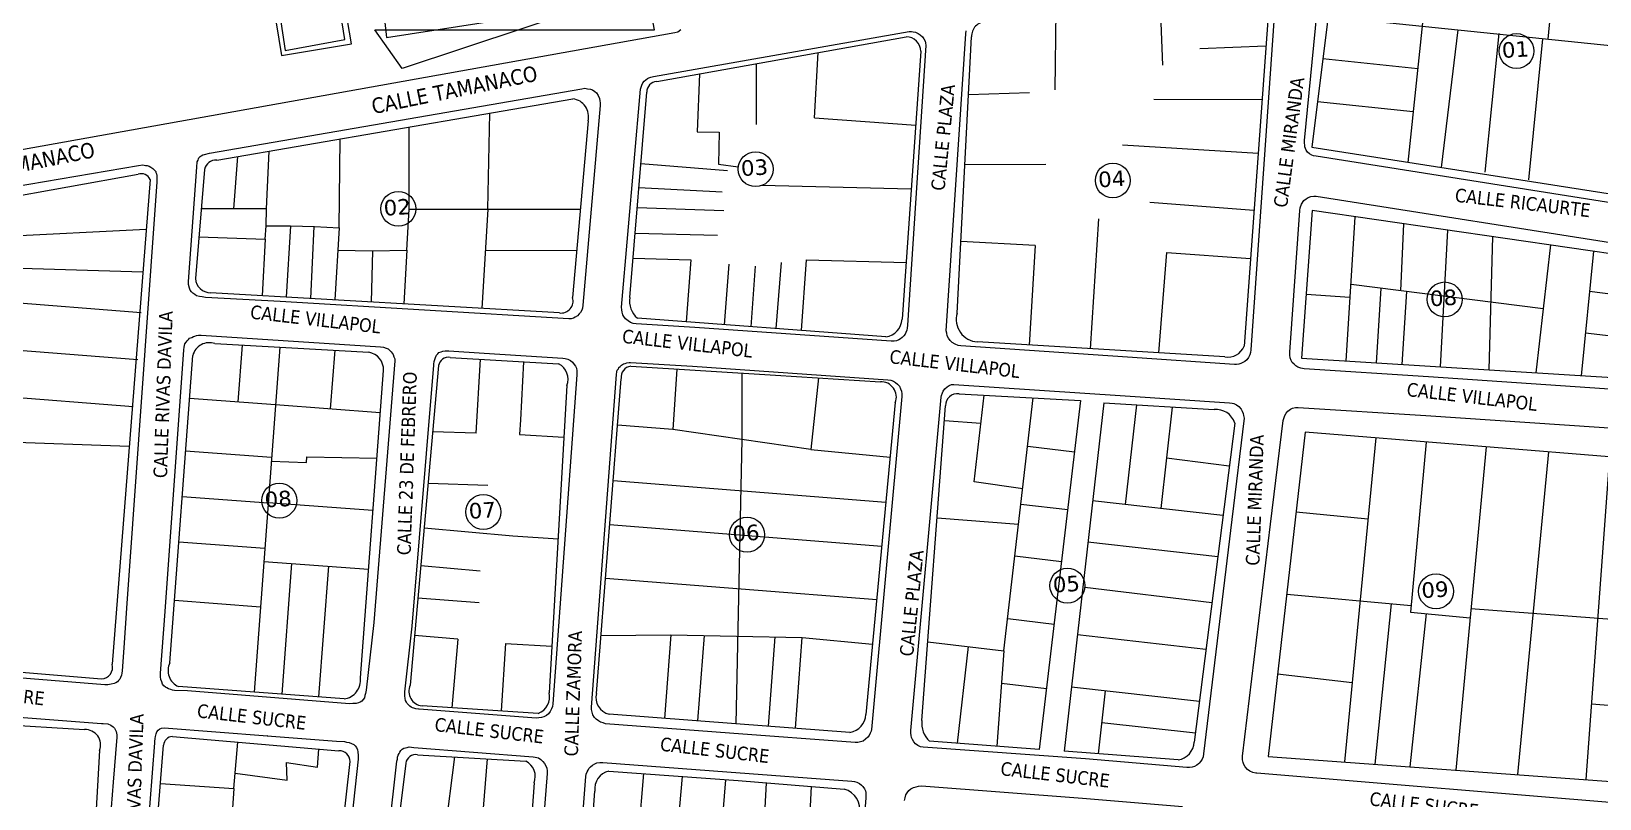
# Model space of a CAD drawing. Header units: metres. Extents: x 2 to 659295185, y -28 to 1124222152.
# Drawn here: x 659238.5 to 659642.5, y 1124825 to 1125022.6 of the extents above; entities that cross this region are included whole.
import ezdxf
from ezdxf.enums import TextEntityAlignment as Align

# ---------------------------------------------------------------- set-up
doc = ezdxf.new("R2010")
doc.units = ezdxf.units.M
doc.header["$MEASUREMENT"] = 0
for name, color, linetype in [('CALLES', 1, 'CONTINUOUS'), ('MANZANA', 30, 'CONTINUOUS'), ('Numero de manzana', 6, 'CONTINUOUS'), ('Parcelas', 140, 'CONTINUOUS')]:
    doc.layers.add(name, color=color, linetype=linetype)
doc.styles.add('ROMAN', font='verdana.ttf')
doc.styles.get("Standard").update_dxf_attribs({"font": 'tahoma.ttf'})

msp = doc.modelspace()

# ---------------------------------------------------------------- linework, layer by layer
at = {"layer": 'MANZANA', "lineweight": -2}
for p, q in [((659559.1651, 1125034.1526), (659552.6756, 1124940.5616)), ((659566.4627, 1124994.4806), (659570.3382, 1125034.4325)), ((659398.7422, 1125010.9873), (659464.6512, 1125022.5649)), ((659404.2834, 1125022.185), (659170.0932, 1124980.3235)), ((659468.9391, 1125018.9356), (659464.2224, 1124946.9103)), ((659468.3866, 1125020.6953), (659468.7164, 1125020.0354)), ((659468.7164, 1125020.0354), (659468.8319, 1125019.5955)), ((659468.8319, 1125019.5955), (659468.9391, 1125018.9356)), ((659474.1999, 1124945.4106), (659479.2299, 1125021.965)), ((659396.7714, 1125010.0874), (659397.2085, 1125010.4274)), ((659397.2085, 1125010.4274), (659397.5383, 1125010.6473)), ((659397.5383, 1125010.6473), (659398.0825, 1125010.7573)), ((659398.0825, 1125010.7573), (659398.7422, 1125010.9873)), ((659284.4383, 1124991.2313), (659380.3457, 1125007.8079)), ((659380.3457, 1125007.8079), (659381.1126, 1125007.9179)), ((659381.1126, 1125007.9179), (659381.7722, 1125007.8079)), ((659381.7722, 1125007.8079), (659382.5391, 1125007.7079)), ((659382.5391, 1125007.7079), (659383.0916, 1125007.488)), ((659383.0916, 1125007.488), (659383.6358, 1125007.0481)), ((659383.6358, 1125007.0481), (659384.0811, 1125006.7181)), ((659384.0811, 1125006.7181), (659384.5181, 1125006.0583)), ((659390.5705, 1124951.5594), (659395.4686, 1125007.6479)), ((659395.4686, 1125007.6479), (659395.5758, 1125008.2078)), ((659395.5758, 1125008.2078), (659395.7902, 1125008.7577)), ((659395.7902, 1125008.7577), (659396.0128, 1125009.3176)), ((659396.0128, 1125009.3176), (659396.3344, 1125009.7575)), ((659396.3344, 1125009.7575), (659396.7714, 1125010.0874)), ((659385.0788, 1125003.5088), (659380.6013, 1124952.0693)), ((659384.5181, 1125006.0583), (659384.8562, 1125005.2784)), ((659384.8562, 1125005.2784), (659384.9634, 1125004.7285)), ((659384.9634, 1125004.7285), (659385.0788, 1125004.1787)), ((659385.0788, 1125004.1787), (659385.0788, 1125003.5088)), ((659566.4627, 1124993.8208), (659566.4627, 1124994.4806)), ((659281.7007, 1124990.0015), (659282.0305, 1124990.3315)), ((659282.0305, 1124990.3315), (659282.2531, 1124990.5514)), ((659282.2531, 1124990.5514), (659282.6902, 1124990.7814)), ((659282.6902, 1124990.7814), (659283.1272, 1124990.8914)), ((659283.1272, 1124990.8914), (659284.4383, 1124991.2313)), ((659566.5781, 1124993.2709), (659566.4627, 1124993.8208)), ((659566.5781, 1124992.831), (659566.5781, 1124993.2709)), ((659566.6935, 1124992.3811), (659566.5781, 1124992.831)), ((659566.9079, 1124991.9411), (659566.6935, 1124992.3811)), ((659567.246, 1124991.5012), (659566.9079, 1124991.9411)), ((659567.7902, 1124991.0613), (659567.246, 1124991.5012)), ((659568.3427, 1124990.7314), (659567.7902, 1124991.0613)), ((659568.7797, 1124990.5114), (659568.3427, 1124990.7314)), ((659569.4394, 1124990.4015), (659568.7797, 1124990.5114)), ((659667.1362, 1124974.9146), (659569.4394, 1124990.4015)), ((659223.7819, 1124980.7834), (659266.1573, 1124988.0519)), ((659266.1573, 1124988.0519), (659267.2457, 1124988.1619)), ((659267.2457, 1124988.1619), (659267.9054, 1124988.0619)), ((659267.9054, 1124988.0619), (659268.3424, 1124988.0619)), ((659268.3424, 1124988.0619), (659268.8949, 1124987.842)), ((659268.8949, 1124987.842), (659269.3319, 1124987.622)), ((659269.3319, 1124987.622), (659269.7689, 1124987.2921)), ((659269.7689, 1124987.2921), (659269.9916, 1124987.0721)), ((659269.9916, 1124987.0721), (659270.2142, 1124986.8522)), ((659270.2142, 1124986.8522), (659270.544, 1124986.5222)), ((659270.544, 1124986.5222), (659270.544, 1124986.1923)), ((659270.544, 1124986.1923), (659270.7667, 1124985.8624)), ((659278.996, 1124958.138), (659281.1647, 1124987.562)), ((659281.1647, 1124988.0019), (659281.2719, 1124988.5618)), ((659281.1647, 1124987.672), (659281.1647, 1124988.0019)), ((659281.1647, 1124987.562), (659281.1647, 1124987.672)), ((659281.2719, 1124989.0017), (659281.4863, 1124989.4417)), ((659281.2719, 1124988.5618), (659281.2719, 1124989.0017)), ((659281.4863, 1124989.4417), (659281.5935, 1124989.7816)), ((659281.5935, 1124989.7816), (659281.7007, 1124990.0015)), ((659270.8821, 1124983.8628), (659263.0486, 1124874.0051)), ((659270.7667, 1124985.8624), (659270.8739, 1124985.4125)), ((659270.8739, 1124985.4125), (659270.8821, 1124984.5327)), ((659270.8821, 1124984.5327), (659270.8821, 1124984.2027)), ((659270.8821, 1124984.2027), (659270.8821, 1124983.8628)), ((659565.333, 1124977.1142), (659565.6628, 1124978.114)), ((659565.6628, 1124978.114), (659566.3142, 1124979.0038)), ((659566.3142, 1124979.0038), (659566.8585, 1124979.4437)), ((659566.8585, 1124979.4437), (659567.4027, 1124979.7836)), ((659567.4027, 1124979.7836), (659568.0623, 1124980.0036)), ((659568.0623, 1124980.0036), (659568.8292, 1124980.1136)), ((659568.8292, 1124980.1136), (659569.4889, 1124980.1235)), ((659569.4889, 1124980.1235), (659666.6332, 1124964.8467)), ((659562.6531, 1124939.9417), (659565.2258, 1124976.4543)), ((659565.2258, 1124976.4543), (659565.333, 1124977.1142)), ((659279.0043, 1124957.3582), (659278.996, 1124958.138)), ((659279.2269, 1124956.4784), (659279.0043, 1124957.3582)), ((659279.4496, 1124955.9285), (659279.2269, 1124956.4784)), ((659279.7794, 1124955.4786), (659279.4496, 1124955.9285)), ((659280.1092, 1124955.1486), (659279.7794, 1124955.4786)), ((659280.6534, 1124954.8187), (659280.1092, 1124955.1486)), ((659281.0987, 1124954.4988), (659280.6534, 1124954.8187)), ((659281.8656, 1124954.2788), (659281.0987, 1124954.4988)), ((659282.5253, 1124954.1688), (659281.8656, 1124954.2788)), ((659283.3993, 1124954.0589), (659282.5253, 1124954.1688)), ((659302.5791, 1124953.0391), (659283.3993, 1124954.0589)), ((659376.9979, 1124948.51), (659302.5791, 1124953.0391)), ((659379.6201, 1124949.8497), (659379.183, 1124949.2898)), ((659379.9499, 1124950.1796), (659379.6201, 1124949.8497)), ((659380.2797, 1124950.7395), (659379.9499, 1124950.1796)), ((659380.4941, 1124951.2894), (659380.2797, 1124950.7395)), ((659380.6013, 1124952.0693), (659380.4941, 1124951.2894)), ((659390.5788, 1124950.8895), (659390.5705, 1124951.5594)), ((659390.686, 1124950.2296), (659390.5788, 1124950.8895)), ((659390.9086, 1124949.5698), (659390.686, 1124950.2296)), ((659377.5504, 1124948.51), (659376.9979, 1124948.51)), ((659378.2018, 1124948.7399), (659377.5504, 1124948.51)), ((659378.6388, 1124948.9599), (659378.2018, 1124948.7399)), ((659379.183, 1124949.2898), (659378.6388, 1124948.9599)), ((659391.1313, 1124949.1299), (659390.9086, 1124949.5698)), ((659391.5683, 1124948.57), (659391.1313, 1124949.1299)), ((659392.228, 1124948.0201), (659391.5683, 1124948.57)), ((659392.8876, 1124947.5802), (659392.228, 1124948.0201)), ((659393.5473, 1124947.3702), (659392.8876, 1124947.5802)), ((659394.3142, 1124947.2602), (659393.5473, 1124947.3702)), ((659409.4453, 1124946.3304), (659394.3142, 1124947.2602)), ((659459.9676, 1124942.8011), (659409.4453, 1124946.3304)), ((659464.1152, 1124946.1305), (659464.0163, 1124945.5806)), ((659464.2224, 1124946.9103), (659464.1152, 1124946.1305)), ((659277.8663, 1124941.2115), (659277.9735, 1124941.6514)), ((659277.9735, 1124941.6514), (659278.0807, 1124942.0913)), ((659278.0807, 1124942.0913), (659278.4106, 1124942.5412)), ((659278.4106, 1124942.5412), (659278.625, 1124942.8711)), ((659278.625, 1124942.8711), (659278.9548, 1124943.2011)), ((659278.9548, 1124943.2011), (659279.2846, 1124943.541)), ((659279.2846, 1124943.541), (659279.8289, 1124943.761)), ((659279.8289, 1124943.761), (659280.2659, 1124943.9809)), ((659280.2659, 1124943.9809), (659280.5957, 1124944.0909)), ((659280.5957, 1124944.0909), (659281.0328, 1124944.2109)), ((659281.0328, 1124944.2109), (659281.577, 1124944.3208)), ((659281.577, 1124944.3208), (659282.2366, 1124944.3208)), ((659282.2366, 1124944.3208), (659328.4876, 1124941.3214)), ((659460.7344, 1124942.8011), (659459.9676, 1124942.8011)), ((659461.3941, 1124942.9111), (659460.7344, 1124942.8011)), ((659461.9383, 1124943.1411), (659461.3941, 1124942.9111)), ((659462.3754, 1124943.361), (659461.9383, 1124943.1411)), ((659462.8124, 1124943.691), (659462.3754, 1124943.361)), ((659463.2494, 1124944.1409), (659462.8124, 1124943.691)), ((659463.5793, 1124944.5808), (659463.2494, 1124944.1409)), ((659463.7936, 1124945.0307), (659463.5793, 1124944.5808)), ((659464.0163, 1124945.5806), (659463.7936, 1124945.0307)), ((659474.3153, 1124944.8507), (659474.1999, 1124945.4106)), ((659474.4308, 1124944.1909), (659474.3153, 1124944.8507)), ((659474.7606, 1124943.531), (659474.4308, 1124944.1909)), ((659475.1976, 1124942.9811), (659474.7606, 1124943.531)), ((659475.7501, 1124942.4312), (659475.1976, 1124942.9811)), ((659476.517, 1124941.9913), (659475.7501, 1124942.4312)), ((659477.2921, 1124941.6614), (659476.517, 1124941.9913)), ((659477.9435, 1124941.5514), (659477.2921, 1124941.6614)), ((659273.026, 1124873.1653), (659277.7592, 1124940.5416)), ((659277.7592, 1124940.5416), (659277.8663, 1124941.2115)), ((659332.124, 1124937.6922), (659326.723, 1124870.3059)), ((659328.4876, 1124941.3214), (659329.2545, 1124941.2115)), ((659329.2545, 1124941.2115), (659329.9141, 1124941.0015)), ((659329.9141, 1124941.0015), (659330.4666, 1124940.7816)), ((659330.4666, 1124940.7816), (659330.7964, 1124940.4516)), ((659330.7964, 1124940.4516), (659331.2335, 1124940.0117)), ((659331.2335, 1124940.0117), (659331.6787, 1124939.3518)), ((659331.6787, 1124939.3518), (659331.9014, 1124938.792)), ((659331.9014, 1124938.792), (659332.124, 1124938.2421)), ((659332.124, 1124938.2421), (659332.124, 1124937.6922)), ((659342.3159, 1124937.5122), (659342.4231, 1124938.0721)), ((659342.4231, 1124938.0721), (659342.6375, 1124938.622)), ((659342.6375, 1124938.622), (659342.8518, 1124939.1719)), ((659342.8518, 1124939.1719), (659343.1817, 1124939.5118)), ((659343.1817, 1124939.5118), (659343.5115, 1124939.8417)), ((659343.5115, 1124939.8417), (659344.0557, 1124940.0617)), ((659344.0557, 1124940.0617), (659344.4928, 1124940.1817)), ((659344.4928, 1124940.1817), (659345.1524, 1124940.2917)), ((659345.1524, 1124940.2917), (659346.0265, 1124940.2917)), ((659346.0265, 1124940.2917), (659355.1217, 1124939.6718)), ((659355.1217, 1124939.6718), (659355.1217, 1124939.6718)), ((659355.1217, 1124939.6718), (659375.3982, 1124938.442)), ((659375.3982, 1124938.442), (659376.0579, 1124938.3321)), ((659376.0579, 1124938.3321), (659376.7175, 1124938.1121)), ((659376.7175, 1124938.1121), (659377.3772, 1124937.7822)), ((659377.3772, 1124937.7822), (659377.9214, 1124937.3423)), ((659520.9126, 1124938.652), (659477.9435, 1124941.5514)), ((659548.4207, 1124936.7824), (659520.9126, 1124938.652)), ((659551.5954, 1124938.0121), (659551.0512, 1124937.5622)), ((659552.0324, 1124938.562), (659551.5954, 1124938.0121)), ((659552.354, 1124939.2319), (659552.0324, 1124938.562)), ((659552.5684, 1124939.8917), (659552.354, 1124939.2319)), ((659552.6756, 1124940.5616), (659552.5684, 1124939.8917)), ((659562.6531, 1124939.1719), (659562.6531, 1124939.9417)), ((659562.7685, 1124938.502), (659562.6531, 1124939.1719)), ((659562.9912, 1124937.8422), (659562.7685, 1124938.502)), ((659563.321, 1124937.2923), (659562.9912, 1124937.8422)), ((659336.5933, 1124869.3561), (659342.2087, 1124936.6324)), ((659342.2087, 1124936.8524), (659342.3159, 1124937.5122)), ((659342.2087, 1124936.6324), (659342.2087, 1124936.8524)), ((659379.0346, 1124934.1429), (659372.842, 1124849.3902)), ((659377.9214, 1124937.3423), (659378.3667, 1124936.7924)), ((659378.3667, 1124936.7924), (659378.6965, 1124936.3525)), ((659378.6965, 1124936.3525), (659378.9192, 1124935.8026)), ((659378.9192, 1124935.8026), (659379.0346, 1124935.1327)), ((659379.0346, 1124935.1327), (659379.0346, 1124934.1429)), ((659382.8195, 1124848.5503), (659389.2265, 1124934.1829)), ((659389.2265, 1124934.1829), (659389.3337, 1124934.8528)), ((659389.3337, 1124934.8528), (659389.4409, 1124935.2927)), ((659389.4409, 1124935.2927), (659389.7707, 1124935.6226)), ((659389.7707, 1124935.6226), (659389.8779, 1124935.9625)), ((659389.8779, 1124935.9625), (659390.1995, 1124936.2925)), ((659390.1995, 1124936.2925), (659390.5293, 1124936.6224)), ((659390.5293, 1124936.6224), (659391.0735, 1124936.9623)), ((659391.0735, 1124936.9623), (659391.5106, 1124937.0723)), ((659391.5106, 1124937.0723), (659391.9476, 1124937.1823)), ((659391.9476, 1124937.1823), (659392.5001, 1124937.3023)), ((659392.5001, 1124937.3023), (659392.8299, 1124937.3023)), ((659392.8299, 1124937.3023), (659408.8268, 1124936.3725)), ((659408.8268, 1124936.3725), (659459.1347, 1124932.8432)), ((659548.9732, 1124936.7824), (659548.4207, 1124936.7824)), ((659549.5174, 1124936.8923), (659548.9732, 1124936.7824)), ((659550.0617, 1124937.0123), (659549.5174, 1124936.8923)), ((659550.7213, 1124937.3423), (659550.0617, 1124937.0123)), ((659551.0512, 1124937.5622), (659550.7213, 1124937.3423)), ((659563.7663, 1124936.8524), (659563.321, 1124937.2923)), ((659564.2033, 1124936.4124), (659563.7663, 1124936.8524)), ((659564.7558, 1124936.0825), (659564.2033, 1124936.4124)), ((659565.5226, 1124935.8626), (659564.7558, 1124936.0825)), ((659566.3967, 1124935.6426), (659565.5226, 1124935.8626)), ((659598.3988, 1124933.573), (659566.3967, 1124935.6426)), ((659663.1782, 1124929.2239), (659598.3988, 1124933.573)), ((659459.1347, 1124932.8432), (659459.9099, 1124932.7332)), ((659459.9099, 1124932.7332), (659460.5613, 1124932.5132)), ((659460.5613, 1124932.5132), (659461.1137, 1124932.1833)), ((659461.1137, 1124932.1833), (659461.6662, 1124931.7434)), ((659461.6662, 1124931.7434), (659462.1032, 1124931.1935)), ((659462.1032, 1124931.1935), (659462.4331, 1124930.5336)), ((659462.4331, 1124930.5336), (659462.6557, 1124929.8738)), ((659462.6557, 1124929.8738), (659462.7712, 1124929.2039)), ((659473.1774, 1124929.4739), (659473.4001, 1124929.9138)), ((659473.4001, 1124929.9138), (659473.8288, 1124930.4737)), ((659473.8288, 1124930.4737), (659474.3813, 1124931.0335)), ((659474.3813, 1124931.0335), (659474.9255, 1124931.3635)), ((659474.9255, 1124931.3635), (659475.577, 1124931.5834)), ((659475.577, 1124931.5834), (659476.1294, 1124931.5934)), ((659476.1294, 1124931.5934), (659520.3024, 1124928.694)), ((659462.7712, 1124928.544), (659454.9376, 1124842.7915)), ((659462.7712, 1124929.2039), (659462.7712, 1124928.544)), ((659465.0223, 1124842.5016), (659472.8558, 1124928.3641)), ((659472.8558, 1124928.3641), (659472.963, 1124928.814)), ((659472.963, 1124928.814), (659473.1774, 1124929.4739)), ((659520.3024, 1124928.694), (659547.1509, 1124926.9344)), ((659547.1509, 1124926.9344), (659547.8106, 1124926.8244)), ((659547.8106, 1124926.8244), (659548.2476, 1124926.7144)), ((659548.2476, 1124926.7144), (659548.9073, 1124926.3845)), ((659548.9073, 1124926.3845), (659549.5669, 1124925.9446)), ((659549.5669, 1124925.9446), (659550.1194, 1124925.2847)), ((659562.8262, 1124925.2347), (659563.3787, 1124925.5647)), ((659563.3787, 1124925.5647), (659564.1373, 1124925.6846)), ((659564.1373, 1124925.6846), (659564.797, 1124925.6846)), ((659564.797, 1124925.6846), (659597.6814, 1124923.6151)), ((659550.8945, 1124922.9652), (659547.7281, 1124896.8505)), ((659550.1194, 1124925.2847), (659550.4492, 1124924.7348)), ((659550.4492, 1124924.7348), (659550.6719, 1124924.1849)), ((659550.6719, 1124924.1849), (659550.7791, 1124923.625)), ((659550.7791, 1124923.625), (659550.8945, 1124922.9652)), ((659557.7056, 1124895.6807), (659560.9792, 1124922.3453)), ((659560.9792, 1124922.3453), (659561.1936, 1124923.1252)), ((659561.1936, 1124923.1252), (659561.408, 1124923.675)), ((659561.408, 1124923.675), (659561.7378, 1124924.2349)), ((659561.7378, 1124924.2349), (659562.1748, 1124924.7848)), ((659562.1748, 1124924.7848), (659562.8262, 1124925.2347)), ((659597.6814, 1124923.6151), (659662.1309, 1124919.2659)), ((659547.7281, 1124896.8505), (659540.4388, 1124836.5428)), ((659550.5152, 1124835.9229), (659557.7056, 1124895.6807)), ((659263.0486, 1124874.0051), (659262.3312, 1124863.8272)), ((659271.7809, 1124857.2386), (659273.026, 1124873.1653)), ((659326.723, 1124870.3059), (659324.7192, 1124852.9394)), ((659334.6967, 1124852.4295), (659336.5933, 1124869.3561)), ((659262.3312, 1124863.8272), (659261.9189, 1124857.8584)), ((659257.4414, 1124854.2992), (659225.6537, 1124856.8087)), ((659261.8117, 1124857.2985), (659261.7045, 1124856.7487)), ((659261.9189, 1124857.8584), (659261.8117, 1124857.2985)), ((659271.7809, 1124856.3487), (659271.7809, 1124857.2386)), ((659257.7712, 1124854.2992), (659257.4414, 1124854.2992)), ((659258.2083, 1124854.2992), (659257.7712, 1124854.2992)), ((659259.0823, 1124854.4091), (659258.2083, 1124854.2992)), ((659259.8492, 1124854.6391), (659259.0823, 1124854.4091)), ((659260.2862, 1124854.7491), (659259.8492, 1124854.6391)), ((659260.7232, 1124855.079), (659260.2862, 1124854.7491)), ((659260.9376, 1124855.4189), (659260.7232, 1124855.079)), ((659261.2675, 1124855.7489), (659260.9376, 1124855.4189)), ((659261.4819, 1124856.1888), (659261.2675, 1124855.7489)), ((659261.7045, 1124856.7487), (659261.4819, 1124856.1888)), ((659271.8964, 1124855.6889), (659271.7809, 1124856.3487)), ((659272.119, 1124855.019), (659271.8964, 1124855.6889)), ((659272.3416, 1124854.4691), (659272.119, 1124855.019)), ((659272.6715, 1124854.0292), (659272.3416, 1124854.4691)), ((659273.1085, 1124853.6993), (659272.6715, 1124854.0292)), ((659273.4383, 1124853.4793), (659273.1085, 1124853.6993)), ((659273.8836, 1124853.2594), (659273.4383, 1124853.4793)), ((659274.4278, 1124853.0394), (659273.8836, 1124853.2594)), ((659274.8649, 1124852.9394), (659274.4278, 1124853.0394)), ((659275.4173, 1124852.8295), (659274.8649, 1124852.9394)), ((659278.6992, 1124852.7295), (659275.4173, 1124852.8295)), ((659324.7192, 1124852.9394), (659324.6203, 1124852.0496)), ((659320.4644, 1124849.3802), (659278.6992, 1124852.7295)), ((659321.3384, 1124849.4901), (659320.4644, 1124849.3802)), ((659322.2207, 1124849.5001), (659321.3384, 1124849.4901)), ((659322.765, 1124849.6101), (659322.2207, 1124849.5001)), ((659323.202, 1124849.8301), (659322.765, 1124849.6101)), ((659323.639, 1124850.06), (659323.202, 1124849.8301)), ((659323.9689, 1124850.4999), (659323.639, 1124850.06)), ((659324.2905, 1124850.9398), (659323.9689, 1124850.4999)), ((659324.3976, 1124851.4997), (659324.2905, 1124850.9398)), ((659324.6203, 1124852.0496), (659324.3976, 1124851.4997)), ((659334.6967, 1124852.0996), (659334.6967, 1124852.4295)), ((659334.6967, 1124851.7697), (659334.6967, 1124852.0996)), ((659334.6967, 1124851.4297), (659334.6967, 1124851.7697)), ((659334.8122, 1124850.7699), (659334.6967, 1124851.4297)), ((659334.9276, 1124850.22), (659334.8122, 1124850.7699)), ((659335.1502, 1124849.7801), (659334.9276, 1124850.22)), ((659335.3646, 1124849.4501), (659335.1502, 1124849.7801)), ((659335.6945, 1124849.1102), (659335.3646, 1124849.4501)), ((659336.0243, 1124848.7803), (659335.6945, 1124849.1102)), ((659336.3541, 1124848.5603), (659336.0243, 1124848.7803)), ((659372.7348, 1124848.7303), (659372.5204, 1124848.0604)), ((659372.842, 1124849.3902), (659372.7348, 1124848.7303)), ((659224.8208, 1124846.7407), (659256.6086, 1124844.3412)), ((659336.684, 1124848.3404), (659336.3541, 1124848.5603)), ((659337.0138, 1124848.2404), (659336.684, 1124848.3404)), ((659337.5663, 1124848.1304), (659337.0138, 1124848.2404)), ((659338.2259, 1124848.0204), (659337.5663, 1124848.1304)), ((659338.4403, 1124848.0204), (659338.2259, 1124848.0204)), ((659368.5871, 1124845.7209), (659338.4403, 1124848.0204)), ((659369.2386, 1124845.7309), (659368.5871, 1124845.7209)), ((659369.8982, 1124845.8409), (659369.2386, 1124845.7309)), ((659370.5579, 1124846.0608), (659369.8982, 1124845.8409)), ((659371.2093, 1124846.4008), (659370.5579, 1124846.0608)), ((659371.7535, 1124846.8407), (659371.2093, 1124846.4008)), ((659372.1906, 1124847.4006), (659371.7535, 1124846.8407)), ((659372.5204, 1124848.0604), (659372.1906, 1124847.4006)), ((659382.8195, 1124847.8905), (659382.8195, 1124848.5503)), ((659382.9349, 1124847.2206), (659382.8195, 1124847.8905)), ((659383.1575, 1124846.5607), (659382.9349, 1124847.2206)), ((659383.5946, 1124845.9009), (659383.1575, 1124846.5607)), ((659384.0316, 1124845.461), (659383.5946, 1124845.9009)), ((659384.5841, 1124845.021), (659384.0316, 1124845.461)), ((659385.1365, 1124844.6911), (659384.5841, 1124845.021)), ((659385.7962, 1124844.4712), (659385.1365, 1124844.6911)), ((659256.6086, 1124844.3412), (659256.7158, 1124844.3412)), ((659256.7158, 1124844.3412), (659257.0456, 1124844.3412)), ((659257.0456, 1124844.3412), (659258.2495, 1124844.2312)), ((659258.2495, 1124844.2312), (659259.0163, 1124843.9013)), ((659259.0163, 1124843.9013), (659259.5688, 1124843.4614)), ((659259.5688, 1124843.4614), (659259.8987, 1124843.1314)), ((659260.5666, 1124840.8119), (659259.6348, 1124829.1943)), ((659259.8987, 1124843.1314), (659260.1213, 1124842.8015)), ((659260.1213, 1124842.8015), (659260.3439, 1124842.2516)), ((659260.3439, 1124842.2516), (659260.4511, 1124841.8117)), ((659260.4511, 1124841.8117), (659260.5666, 1124841.3718)), ((659260.5666, 1124841.3718), (659260.5666, 1124840.8119)), ((659270.4286, 1124840.412), (659270.5358, 1124840.9719)), ((659270.5358, 1124840.9719), (659270.643, 1124841.6317)), ((659270.643, 1124841.6317), (659270.8574, 1124842.1916)), ((659270.8574, 1124842.1916), (659271.1872, 1124842.6315)), ((659271.1872, 1124842.6315), (659271.6242, 1124842.9615)), ((659271.6242, 1124842.9615), (659272.0613, 1124843.0814)), ((659272.0613, 1124843.0814), (659272.7209, 1124843.1914)), ((659272.7209, 1124843.1914), (659299.355, 1124841.1018)), ((659299.355, 1124841.1018), (659299.2478, 1124841.1018)), ((659299.2478, 1124841.1018), (659317.1083, 1124839.7421)), ((659386.4476, 1124844.2512), (659385.7962, 1124844.4712)), ((659418.3508, 1124841.8517), (659386.4476, 1124844.2512)), ((659450.6828, 1124839.4522), (659418.3508, 1124841.8517)), ((659453.9646, 1124840.8019), (659453.4204, 1124840.242)), ((659454.2862, 1124841.2418), (659453.9646, 1124840.8019)), ((659454.616, 1124841.7917), (659454.2862, 1124841.2418)), ((659454.8304, 1124842.3516), (659454.616, 1124841.7917)), ((659454.9376, 1124842.7915), (659454.8304, 1124842.3516)), ((659465.0223, 1124841.8417), (659465.0223, 1124842.5016)), ((659465.1377, 1124841.1818), (659465.0223, 1124841.8417)), ((659465.2532, 1124840.7419), (659465.1377, 1124841.1818)), ((659465.4676, 1124840.182), (659465.2532, 1124840.7419)), ((659263.4856, 1124752.4599), (659270.3296, 1124839.3122)), ((659270.3214, 1124839.6421), (659270.4286, 1124840.412)), ((659270.3296, 1124839.3122), (659270.3214, 1124839.6421)), ((659317.1083, 1124839.7421), (659319.1945, 1124839.6421)), ((659319.1945, 1124839.6421), (659319.7387, 1124839.5322)), ((659319.7387, 1124839.5322), (659320.3984, 1124839.4222)), ((659320.3984, 1124839.4222), (659320.9509, 1124839.2022)), ((659320.9509, 1124839.2022), (659321.6106, 1124838.8723)), ((659321.6106, 1124838.8723), (659321.9404, 1124838.5424)), ((659321.9404, 1124838.5424), (659322.2702, 1124838.1025)), ((659322.2702, 1124838.1025), (659322.4929, 1124837.5526)), ((659322.4929, 1124837.5526), (659322.6001, 1124837.0027)), ((659322.6001, 1124837.0027), (659322.7155, 1124836.1129)), ((659333.0146, 1124836.1629), (659333.2372, 1124836.6028)), ((659333.2372, 1124836.6028), (659333.4516, 1124836.9427)), ((659333.4516, 1124836.9427), (659333.666, 1124837.3826)), ((659333.666, 1124837.3826), (659333.9958, 1124837.7125)), ((659333.9958, 1124837.7125), (659334.4328, 1124837.9425)), ((659334.4328, 1124837.9425), (659334.8699, 1124838.0525)), ((659334.8699, 1124838.0525), (659335.3069, 1124838.1624)), ((659335.3069, 1124838.1624), (659335.8594, 1124838.2724)), ((659335.8594, 1124838.2724), (659337.0633, 1124838.1724)), ((659337.0633, 1124838.1724), (659367.7543, 1124835.7629)), ((659451.4496, 1124839.4622), (659450.6828, 1124839.4522)), ((659452.1093, 1124839.5722), (659451.4496, 1124839.4622)), ((659452.7607, 1124839.7921), (659452.1093, 1124839.5722)), ((659453.4204, 1124840.242), (659452.7607, 1124839.7921)), ((659465.8056, 1124839.6321), (659465.4676, 1124840.182)), ((659466.2427, 1124839.0823), (659465.8056, 1124839.6321)), ((659466.9023, 1124838.6423), (659466.2427, 1124839.0823)), ((659467.562, 1124838.3124), (659466.9023, 1124838.6423)), ((659468.2217, 1124838.2024), (659467.562, 1124838.3124)), ((659510.0941, 1124835.1831), (659468.2217, 1124838.2024)), ((659322.7237, 1124835.1231), (659311.4434, 1124734.5335)), ((659321.3137, 1124733.3638), (659332.693, 1124834.6132)), ((659322.7155, 1124836.1129), (659322.7237, 1124835.1231)), ((659332.693, 1124834.6132), (659332.8002, 1124835.1631)), ((659332.8002, 1124835.613), (659333.0146, 1124836.1629)), ((659332.8002, 1124835.1631), (659332.8002, 1124835.613)), ((659367.7543, 1124835.7629), (659368.2985, 1124835.653)), ((659368.2985, 1124835.653), (659369.1808, 1124835.443)), ((659369.1808, 1124835.443), (659369.7251, 1124835.0031)), ((659369.7251, 1124835.0031), (659370.2775, 1124834.5632)), ((659370.2775, 1124834.5632), (659370.7146, 1124834.0133)), ((659370.7146, 1124834.0133), (659371.0526, 1124833.4534)), ((659371.0526, 1124833.4534), (659371.2753, 1124832.7935)), ((659371.2753, 1124832.7935), (659371.3825, 1124832.1337)), ((659381.9042, 1124832.2936), (659382.1186, 1124832.7336)), ((659382.1186, 1124832.7336), (659382.5556, 1124833.1735)), ((659382.5556, 1124833.1735), (659383.0998, 1124833.6234)), ((659383.0998, 1124833.6234), (659383.6523, 1124833.9533)), ((659383.6523, 1124833.9533), (659384.1965, 1124834.1833)), ((659384.1965, 1124834.1833), (659384.9634, 1124834.2932)), ((659384.9634, 1124834.2932), (659385.7302, 1124834.2932)), ((659385.7302, 1124834.2932), (659417.6252, 1124831.8937)), ((659536.1757, 1124832.9835), (659510.0941, 1124835.1831)), ((659536.8353, 1124832.9835), (659536.1757, 1124832.9835)), ((659537.495, 1124833.1035), (659536.8353, 1124832.9835)), ((659538.1464, 1124833.2135), (659537.495, 1124833.1035)), ((659538.6989, 1124833.5434), (659538.1464, 1124833.2135)), ((659539.1359, 1124833.8833), (659538.6989, 1124833.5434)), ((659539.3503, 1124834.1033), (659539.1359, 1124833.8833)), ((659539.7873, 1124834.6532), (659539.3503, 1124834.1033)), ((659540.1172, 1124835.1031), (659539.7873, 1124834.6532)), ((659540.3316, 1124835.7629), (659540.1172, 1124835.1031)), ((659540.4388, 1124836.5428), (659540.3316, 1124835.7629)), ((659550.5234, 1124834.9231), (659550.5152, 1124835.9229)), ((659550.6389, 1124834.2632), (659550.5234, 1124834.9231)), ((659550.8615, 1124833.7134), (659550.6389, 1124834.2632)), ((659551.1913, 1124833.1635), (659550.8615, 1124833.7134)), ((659551.7438, 1124832.5036), (659551.1913, 1124833.1635)), ((659259.6348, 1124829.1943), (659253.5081, 1124753.1897)), ((659371.3907, 1124831.4638), (659364.7446, 1124748.7107)), ((659371.3825, 1124832.1337), (659371.3907, 1124831.4638)), ((659374.722, 1124747.9808), (659381.3599, 1124830.624)), ((659381.3599, 1124830.624), (659381.4671, 1124831.2938)), ((659381.4671, 1124831.2938), (659381.6815, 1124831.8437)), ((659381.6815, 1124831.8437), (659381.9042, 1124832.2936)), ((659417.6252, 1124831.8937), (659449.8499, 1124829.4942)), ((659449.8499, 1124829.4942), (659450.5096, 1124829.3942)), ((659450.5096, 1124829.3942), (659451.1693, 1124829.1743)), ((659451.1693, 1124829.1743), (659451.8289, 1124828.8443)), ((659451.8289, 1124828.8443), (659452.3732, 1124828.4044)), ((659552.3952, 1124832.0637), (659551.7438, 1124832.5036)), ((659553.1704, 1124831.7338), (659552.3952, 1124832.0637)), ((659553.9372, 1124831.5138), (659553.1704, 1124831.7338)), ((659554.1516, 1124831.5138), (659553.9372, 1124831.5138)), ((659653.9016, 1124823.2255), (659554.1516, 1124831.5138)), ((659453.4863, 1124825.2051), (659445.3065, 1124719.0967)), ((659452.3732, 1124828.4044), (659452.703, 1124828.0745)), ((659452.703, 1124828.0745), (659453.1483, 1124827.5246)), ((659453.1483, 1124827.5246), (659453.3709, 1124826.9747)), ((659453.3709, 1124826.9747), (659453.4781, 1124826.5248)), ((659453.4781, 1124826.5248), (659453.4863, 1124825.2051)), ((659463.4638, 1124824.4752), (659463.5628, 1124825.1351)), ((659463.5628, 1124825.1351), (659463.7854, 1124825.9149)), ((659463.7854, 1124825.9149), (659464.107, 1124826.4648)), ((659464.107, 1124826.4648), (659464.544, 1124827.0247)), ((659464.544, 1124827.0247), (659465.0882, 1124827.4646)), ((659465.0882, 1124827.4646), (659465.7479, 1124827.8046)), ((659465.7479, 1124827.8046), (659466.3993, 1124828.0245)), ((659466.3993, 1124828.0245), (659467.059, 1124828.1345)), ((659467.059, 1124828.1345), (659467.8259, 1124828.2545)), ((659467.8259, 1124828.2545), (659509.2612, 1124825.1151)), ((659509.2612, 1124825.1151), (659535.0212, 1124822.9155))]:
    msp.add_line(p, q, dxfattribs=at)
at = {"layer": 'MANZANA', "lineweight": -3}
for points in [[(659287.3677, 1125216.0073), (659271, 1125212), (659302.9447, 1125016.3319), (659320.9447, 1125019.3319), (659287.3677, 1125216.0073)], [(659328, 1125039), (659330, 1125021), (659407, 1125033), (659407, 1125052), (659328, 1125039)]]:
    msp.add_lwpolyline(points, dxfattribs=at)
at = {"layer": 'Numero de manzana', "lineweight": -2}
for centre in [(659621.0746, 1125017.4904), (659425.0728, 1124987.0823), (659517.0878, 1124984.165), (659333.0428, 1124976.8718), (659602.5453, 1124953.5273), (659302.3762, 1124901.7236), (659354.9562, 1124898.8063), (659422.877, 1124892.9718), (659505.4017, 1124879.8378), (659600.3495, 1124878.3791)]:
    msp.add_circle(centre, 4.5001, dxfattribs=at)
at = {"layer": 'Parcelas', "lineweight": -3}
for p, q in [((659629.1948, 1125020.5968), (659631.9712, 1125048.741)), ((659598.7726, 1125042.8278), (659593.12, 1124988.8422)), ((659301.3293, 1125034.6117), (659303.9346, 1125017.632)), ((659319.2286, 1125020.4423), (659316.5469, 1125037.6351)), ((659574.0388, 1125038.4224), (659568.3714, 1124992.7146)), ((659529.1552, 1125032.4631), (659529.9121, 1125013.8792)), ((659557.5464, 1125032.8946), (659550.9098, 1124941.4993)), ((659502.4192, 1125027.9866), (659502.1424, 1125007.5129)), ((659572.5476, 1125026.3954), (659646.0166, 1125018.8749)), ((659605.9853, 1125022.9726), (659601.6633, 1124987.5055)), ((659303.9346, 1125017.632), (659319.2286, 1125020.4423)), ((659399.6005, 1125009.6555), (659463.8463, 1125021.2057)), ((659476.9686, 1124950.0381), (659480.727, 1125021.1305)), ((659556.5184, 1125018.738), (659539.4786, 1125018.0687)), ((659616.5289, 1125021.9998), (659612.891, 1124986.3532)), ((659627.7684, 1125020.6593), (659624.159, 1124984.362)), ((659440.2656, 1125000.2836), (659441.2178, 1125017.1375)), ((659467.6403, 1125017.4358), (659462.7951, 1124948.4689)), ((659571.2051, 1125015.5685), (659595.6503, 1125013.0089)), ((659410.633, 1125011.639), (659410.0528, 1124996.717)), ((659425.1957, 1125014.257), (659425.1957, 1125014.257)), ((659425.1957, 1125014.257), (659425.2611, 1124998.5668)), ((659392.6598, 1124954.0105), (659397.0589, 1125006.8984)), ((659479.9431, 1125006.3026), (659495.6229, 1125006.856)), ((659286.2883, 1124989.4344), (659378.015, 1125005.2115)), ((659555.5172, 1125004.9497), (659527.6118, 1125004.9868)), ((659569.8368, 1125004.5332), (659594.4926, 1125001.9516)), ((659356.0691, 1124976.7708), (659356.6247, 1125001.5324)), ((659381.9126, 1124999.4928), (659377.9479, 1124953.9937)), ((659440.2656, 1125000.2836), (659466.3067, 1124998.4541)), ((659317.7741, 1124971.9399), (659318.0434, 1124994.8963)), ((659335.8276, 1124976.7942), (659335.8082, 1124997.9519)), ((659410.0528, 1124996.717), (659415.6621, 1124996.6205)), ((659415.6621, 1124996.6205), (659415.52, 1124988.3617)), ((659290.6486, 1124976.8464), (659291.745, 1124990.373)), ((659299.0493, 1124976.8367), (659299.7637, 1124991.7522)), ((659554.5107, 1124991.0889), (659519.6145, 1124993.262)), ((659568.3714, 1124992.7146), (659669.5143, 1124976.889)), ((659283.0874, 1124987.0326), (659280.7689, 1124958.9278)), ((659417.8671, 1124986.6346), (659395.5279, 1124988.4927)), ((659415.52, 1124988.3617), (659420.6126, 1124987.6796)), ((659478.9916, 1124988.3049), (659499.8768, 1124988.3341)), ((659195.267, 1124973.137), (659266.0046, 1124985.7746)), ((659269.1323, 1124984.4327), (659259.3358, 1124859.5807)), ((659395.0177, 1124982.3589), (659416.4789, 1124981.2204)), ((659465.1456, 1124981.9257), (659426.5678, 1124982.8378)), ((659553.4444, 1124976.4046), (659526.5908, 1124978.4785)), ((659299.0493, 1124976.8367), (659282.2479, 1124976.8561)), ((659299.0443, 1124972.4659), (659299.0493, 1124976.8367)), ((659335.2456, 1124966.2158), (659335.8276, 1124976.7942)), ((659335.8276, 1124976.7942), (659379.9302, 1124976.7433)), ((659356.0691, 1124976.7708), (659354.5825, 1124951.208)), ((659394.5913, 1124977.232), (659416.9111, 1124976.4178)), ((659511.3664, 1124940.8114), (659513.4523, 1124974.3318)), ((659568.4, 1124976.4543), (659565.7161, 1124938.3698)), ((659666.388, 1124962.2566), (659568.4, 1124976.4543)), ((659577.1626, 1124937.6587), (659579.4731, 1124974.8499)), ((659230.3497, 1124969.7601), (659268.1257, 1124971.6048)), ((659298.7837, 1124969.0809), (659299.0443, 1124972.4659)), ((659299.0443, 1124972.4659), (659305.2543, 1124972.4659)), ((659305.2543, 1124972.4659), (659304.1885, 1124954.1387)), ((659305.2543, 1124972.4659), (659311.4642, 1124972.3069)), ((659311.278, 1124972.3116), (659310.444, 1124953.7749)), ((659311.4642, 1124972.3069), (659317.7741, 1124971.9399)), ((659317.7741, 1124971.9399), (659316.6966, 1124953.4112)), ((659394.0367, 1124970.5642), (659415.2901, 1124970.0501)), ((659591.9369, 1124973.044), (659591.198, 1124955.7496)), ((659603.3004, 1124971.3975), (659601.3835, 1124936.154)), ((659281.6527, 1124969.6412), (659298.7837, 1124969.0809)), ((659298.7837, 1124969.0809), (659297.9359, 1124954.5023)), ((659317.4426, 1124966.2392), (659317.4426, 1124966.2392)), ((659317.4426, 1124966.2392), (659326.3589, 1124966.0379)), ((659326.3589, 1124966.0379), (659326.0616, 1124952.8666)), ((659326.3589, 1124966.0379), (659335.2456, 1124966.2158)), ((659335.2456, 1124966.2158), (659334.441, 1124952.3793)), ((659355.4559, 1124966.2266), (659379.0082, 1124966.1622)), ((659497.1224, 1124967.4554), (659477.943, 1124968.4693)), ((659497.1224, 1124967.4554), (659495.564, 1124941.7702)), ((659614.9007, 1124969.7167), (659613.9318, 1124935.3745)), ((659629.8161, 1124967.5556), (659626.0438, 1124934.622)), ((659640.8724, 1124965.9536), (659637.7238, 1124933.8964)), ((659393.5051, 1124964.1732), (659408.3899, 1124963.7218)), ((659408.3899, 1124963.7218), (659407.1846, 1124947.7589)), ((659418.1799, 1124962.6233), (659417.0015, 1124947.0176)), ((659424.9999, 1124962.074), (659423.8241, 1124946.5025)), ((659430.363, 1124946.0087), (659431.7099, 1124963.0626)), ((659436.8739, 1124945.5171), (659438.1998, 1124963.7218)), ((659438.1998, 1124963.7218), (659463.8188, 1124963.0402)), ((659528.9306, 1124939.7458), (659530.978, 1124965.6656)), ((659530.978, 1124965.6656), (659552.5509, 1124964.0991)), ((659230.1132, 1124961.7463), (659267.2662, 1124960.6499)), ((659374.5571, 1124950.0464), (659284.7066, 1124955.2716)), ((659578.1782, 1124954.006), (659566.8742, 1124954.8026)), ((659627.9299, 1124951.0888), (659578.4643, 1124957.3653)), ((659586.1216, 1124956.3937), (659584.9277, 1124937.1763)), ((659592.7199, 1124955.5564), (659591.5524, 1124936.7648)), ((659639.8617, 1124955.6635), (659665.5431, 1124952.2877)), ((659229.9235, 1124953.0752), (659266.7816, 1124950.1832)), ((659458.636, 1124943.8739), (659394.6117, 1124948.7083)), ((659285.7832, 1124942.1563), (659325.4236, 1124939.9453)), ((659292.8111, 1124941.7643), (659291.7241, 1124927.1533)), ((659545.9433, 1124938.7136), (659482.2351, 1124942.5789)), ((659638.8063, 1124944.9178), (659664.6703, 1124941.9889)), ((659229.6841, 1124940.8799), (659265.9059, 1124938.0378)), ((659274.1707, 1124859.9147), (659280.1, 1124939.1064)), ((659302.5113, 1124941.2233), (659295.9025, 1124852.3909)), ((659316.6589, 1124940.4342), (659315.5314, 1124925.3754)), ((659346.3821, 1124938.6137), (659374.3308, 1124936.949)), ((659353.0563, 1124919.0828), (659354.1919, 1124938.1485)), ((659565.7161, 1124938.3698), (659663.8469, 1124932.2735)), ((659323.2856, 1124856.0436), (659329.2149, 1124935.2353)), ((659343.381, 1124936.4764), (659336.0686, 1124854.1445)), ((659365.2854, 1124937.4878), (659364.4978, 1124922.5135)), ((659392.9076, 1124936.3263), (659430.1896, 1124933.9989)), ((659404.8039, 1124935.5836), (659403.7826, 1124920.0201)), ((659421.5523, 1124934.5381), (659421.5565, 1124917.4394)), ((659430.1896, 1124933.9989), (659457.2135, 1124932.312)), ((659376.4326, 1124931.3361), (659371.9276, 1124852.247)), ((659384.0523, 1124852.0707), (659390.4255, 1124933.0629)), ((659441.2414, 1124933.309), (659439.3304, 1124914.8587)), ((659229.1921, 1124928.7283), (659264.7296, 1124925.9398)), ((659279.2744, 1124928.0795), (659301.4109, 1124926.4326)), ((659301.4109, 1124926.4326), (659328.4045, 1124924.4115)), ((659461.0614, 1124926.9576), (659453.4982, 1124846.6272)), ((659467.9281, 1124845.0885), (659473.997, 1124926.1445)), ((659477.4728, 1124929.2461), (659508.7962, 1124927.499)), ((659481.3713, 1124906.5571), (659483.9192, 1124928.8865)), ((659489.0439, 1124863.0372), (659496.5992, 1124928.1793)), ((659508.7962, 1124927.499), (659498.1493, 1124837.6517)), ((659514.7548, 1124926.9187), (659504.59, 1124837.1654)), ((659514.7548, 1124926.9187), (659543.1636, 1124925.1453)), ((659523.1692, 1124926.3935), (659520.2644, 1124900.7448)), ((659532.3803, 1124925.8185), (659529.4232, 1124899.7075)), ((659364.4978, 1124922.5135), (659364.2462, 1124918.7423)), ((659483.086, 1124921.5844), (659473.7081, 1124922.2865)), ((659548.4809, 1124921.6959), (659538.0635, 1124839.547)), ((659353.0563, 1124919.0828), (659341.8664, 1124919.4233)), ((659364.2462, 1124918.7423), (659375.6782, 1124918.0912)), ((659403.7826, 1124920.0201), (659389.4877, 1124921.145)), ((659439.3304, 1124914.8587), (659403.7826, 1124920.0201)), ((659421.5565, 1124917.4394), (659420.0248, 1124844.2456)), ((659566.6726, 1124919.3329), (659557.0937, 1124835.842)), ((659659.8212, 1124911.7881), (659566.6726, 1124919.3329)), ((659584.8323, 1124917.862), (659576.7679, 1124834.4092)), ((659228.7927, 1124917.0008), (659263.7438, 1124915.7586)), ((659278.2602, 1124914.5346), (659300.4032, 1124912.8872)), ((659439.3304, 1124914.8587), (659459.7413, 1124912.937)), ((659495.158, 1124915.7525), (659507.2347, 1124914.3214)), ((659597.7616, 1124916.8147), (659593.7678, 1124873.0077)), ((659613.2469, 1124915.5605), (659605.431, 1124832.3219)), ((659629.2829, 1124914.2616), (659621.362, 1124831.1617)), ((659300.3311, 1124911.9179), (659309.3977, 1124911.5253)), ((659309.3977, 1124911.5253), (659309.4622, 1124913.0151)), ((659309.4622, 1124913.0151), (659327.5252, 1124912.6678)), ((659530.9018, 1124912.763), (659547.0878, 1124910.7104)), ((659644.9928, 1124912.9892), (659638.9406, 1124829.8816)), ((659340.6908, 1124906.1872), (659356.1013, 1124905.6819)), ((659458.6415, 1124901.2555), (659388.3578, 1124906.7861)), ((659493.8809, 1124904.7418), (659481.3713, 1124906.5571)), ((659277.3818, 1124902.802), (659299.5303, 1124901.1542)), ((659299.5393, 1124901.2756), (659326.521, 1124899.2554)), ((659493.8809, 1124904.7418), (659493.8809, 1124904.7418)), ((659545.4622, 1124897.8911), (659511.8978, 1124901.6923)), ((659493.4274, 1124900.832), (659505.4671, 1124899.4053)), ((659564.3171, 1124898.8024), (659582.8177, 1124897.0147)), ((659362.5003, 1124892.5707), (659339.6616, 1124894.5992)), ((659457.5751, 1124889.9292), (659387.4655, 1124895.4461)), ((659492.8216, 1124895.6082), (659471.8283, 1124897.18)), ((659276.5059, 1124891.1035), (659298.6599, 1124889.4553)), ((659374.1801, 1124891.7916), (659362.5003, 1124892.5707)), ((659544.111, 1124887.2359), (659510.6893, 1124891.021)), ((659298.4063, 1124886.0465), (659325.3808, 1124884.0269)), ((659305.5651, 1124885.5105), (659303.0615, 1124851.8583)), ((659491.8765, 1124887.4596), (659503.883, 1124886.0369)), ((659315.029, 1124884.8019), (659312.5257, 1124851.1542)), ((659338.81, 1124885.0102), (659354.133, 1124883.6731)), ((659456.2806, 1124876.1798), (659386.3822, 1124881.6801)), ((659542.612, 1124875.4153), (659509.8703, 1124879.3067)), ((659561.8831, 1124877.5874), (659593.919, 1124874.6667)), ((659275.379, 1124876.0525), (659297.5401, 1124874.4038)), ((659338.0727, 1124876.7094), (659353.8349, 1124875.4888)), ((659588.8232, 1124875.1313), (659584.5497, 1124833.8425)), ((659593.7678, 1124873.0077), (659609.116, 1124871.5666)), ((659609.3389, 1124873.9412), (659656.7947, 1124870.295)), ((659490.0083, 1124871.3521), (659501.9748, 1124869.9341)), ((659597.7654, 1124872.6324), (659593.5996, 1124833.1835)), ((659348.3646, 1124866.0117), (659337.2106, 1124867.0024)), ((659348.3646, 1124866.0117), (659346.8062, 1124848.3828)), ((659360.6557, 1124864.9201), (659359.496, 1124847.5362)), ((659360.6557, 1124864.9201), (659372.6107, 1124864.2391)), ((659385.2279, 1124867.01), (659403.2106, 1124867.1447)), ((659403.2106, 1124867.1447), (659401.5866, 1124845.6378)), ((659403.2106, 1124867.1447), (659437.0975, 1124866.473)), ((659411.7916, 1124866.9746), (659410.1318, 1124844.9926)), ((659430.0192, 1124866.6133), (659428.2831, 1124843.622)), ((659435.3319, 1124843.0898), (659437.0975, 1124866.473)), ((659437.0975, 1124866.473), (659455.2062, 1124864.7681)), ((659469.4459, 1124865.3596), (659489.0439, 1124863.0372)), ((659541.0842, 1124863.3677), (659507.9821, 1124867.1166)), ((659186.4763, 1124861.6648), (659256.6242, 1124855.7928)), ((659479.8395, 1124864.128), (659476.9844, 1124839.2499)), ((659489.0439, 1124863.0372), (659487.1896, 1124838.4793)), ((659578.7363, 1124854.7784), (659559.5192, 1124856.9832)), ((659319.0611, 1124850.668), (659276.4005, 1124853.8418)), ((659488.4122, 1124854.6711), (659500.0034, 1124853.2976)), ((659539.3849, 1124849.9672), (659506.4621, 1124853.6958)), ((659369.0916, 1124846.8961), (659339.151, 1124848.8935)), ((659513.374, 1124836.5021), (659515.209, 1124852.7052)), ((659640.3579, 1124849.3428), (659655.1876, 1124848.2611)), ((659420.0248, 1124844.2456), (659387.3177, 1124846.7153)), ((659225.2051, 1124844.424), (659252.229, 1124842.737)), ((659274.8382, 1124840.9801), (659317.706, 1124837.3026)), ((659449.3392, 1124842.0321), (659420.0248, 1124844.2456)), ((659514.2915, 1124844.6037), (659538.359, 1124841.878)), ((659256.0769, 1124837.3826), (659250.7916, 1124743.634)), ((659265.003, 1124743.375), (659272.5412, 1124838.7532)), ((659290.6976, 1124827.596), (659291.7215, 1124839.5317)), ((659312.2128, 1124833.0935), (659312.6114, 1124837.7396)), ((659498.1493, 1124837.6517), (659469.88, 1124839.7863)), ((659533.9044, 1124834.9519), (659504.59, 1124837.1654)), ((659304.3738, 1124829.7616), (659304.2073, 1124834.2596)), ((659304.2073, 1124834.2596), (659312.2128, 1124833.0935)), ((659309.7776, 1124740.5092), (659320.6709, 1124834.5035)), ((659334.9516, 1124834.1399), (659322.9782, 1124734.957)), ((659347.5448, 1124835.7059), (659334.0827, 1124730.2518)), ((659337.9528, 1124836.2772), (659365.9015, 1124834.6125)), ((659355.9181, 1124835.2071), (659353.8225, 1124809.24)), ((659557.0937, 1124835.842), (659653.7683, 1124828.8018)), ((659271.7621, 1124828.8961), (659290.6976, 1124827.596)), ((659291.0312, 1124831.4848), (659304.3738, 1124829.7616)), ((659368.0033, 1124828.9996), (659361.171, 1124731.5674)), ((659387.2683, 1124832.0645), (659420.5703, 1124829.595)), ((659396.1619, 1124831.405), (659393.9755, 1124804.0295)), ((659406.1875, 1124830.6616), (659403.6556, 1124803.6882)), ((659417.3288, 1124829.8354), (659414.9382, 1124801.3954)), ((659420.5703, 1124829.595), (659447.8747, 1124827.3886)), ((659427.8136, 1124829.0097), (659426.3184, 1124803.347)), ((659290.6976, 1124827.596), (659289.53, 1124811.437)), ((659376.3865, 1124729.8858), (659383.6707, 1124826.9017)), ((659439.4184, 1124828.0719), (659438.1072, 1124802.2608))]:
    msp.add_line(p, q, dxfattribs=at)
at = {"layer": 'Parcelas', "lineweight": -2}
for p, q in [((659405.8089, 1125022.9648), (659405.0503, 1125022.4049)), ((659464.6512, 1125022.5649), (659465.2037, 1125022.5649)), ((659465.2037, 1125022.5649), (659465.6407, 1125022.4549)), ((659465.6407, 1125022.4549), (659466.3004, 1125022.345)), ((659479.2299, 1125021.965), (659479.3371, 1125022.7349)), ((659479.2299, 1125021.965), (659479.3371, 1125022.7349)), ((659405.0503, 1125022.4049), (659404.2834, 1125022.185)), ((659466.3004, 1125022.345), (659466.96, 1125022.015)), ((659466.96, 1125022.015), (659467.5043, 1125021.6951)), ((659466.96, 1125022.015), (659467.5043, 1125021.6951)), ((659467.5043, 1125021.6951), (659468.0567, 1125021.1352)), ((659467.5043, 1125021.6951), (659468.0567, 1125021.1352)), ((659468.0567, 1125021.1352), (659468.3866, 1125020.6953)), ((659468.0567, 1125021.1352), (659468.3866, 1125020.6953))]:
    msp.add_line(p, q, dxfattribs=at)
at = {"layer": 'Parcelas', "lineweight": -3}
msp.add_lwpolyline([(659399, 1125023), (659397, 1125034), (659334, 1125013), (659327, 1125023), (659399, 1125023)], dxfattribs=at)
for centre, radius, start, end in [((659484.3194, 1125021.3977), 3.6023, 86.471054, 184.253338), ((659463.8, 1125017.365), 3.8409, 1.056419, 89.308874), ((659399.7528, 1125006.9651), 2.6947, 93.238816, 181.418022), ((659377.4295, 1125000.6249), 4.6238, 345.827661, 82.725911), ((659286.1415, 1124986.2962), 3.1417, 87.321372, 166.442674), ((659266.8399, 1124983.4055), 2.512, 24.135606, 109.422355), ((659284.6648, 1124959.1752), 3.9038, 183.633225, 270.614015), ((659374.9477, 1124953.1409), 3.119, 262.80661, 15.869384), ((659398.5596, 1124953.172), 5.9591, 171.911098, 228.508733), ((659482.641, 1124948.4542), 5.8894, 164.399237, 266.048329), ((659457.8962, 1124948.7233), 4.9055, 278.674487, 357.028171), ((659284.3504, 1124938.0061), 4.3906, 70.953941, 165.486533), ((659324.7417, 1124935.5155), 4.482, 356.415901, 81.248996), ((659346.0448, 1124935.9116), 2.7231, 82.884537, 168.027984), ((659546.7113, 1124943.1646), 4.5167, 260.210812, 338.364197), ((659372.3392, 1124933.0032), 4.4199, 337.841524, 63.218015), ((659393.2487, 1124933.5071), 2.8397, 96.89947, 187.305819), ((659457.4067, 1124928.391), 3.9257, 338.583772, 92.822143), ((659477.1121, 1124926.1519), 3.1151, 83.35112, 180.134597), ((659543.7667, 1124920.2519), 4.9304, 17.030238, 97.026346), ((659256.4322, 1124858.7948), 3.0081, 273.660547, 15.144541), ((659278.2399, 1124857.963), 4.513, 154.375394, 245.948514), ((659318.5045, 1124855.4532), 4.8174, 276.633952, 7.040357), ((659339.4861, 1124852.6204), 3.7419, 155.963447, 264.863298), ((659367.249, 1124851.2997), 4.7735, 292.704995, 11.445806), ((659388.3853, 1124851.0395), 4.4541, 166.612744, 256.13068), ((659448.5993, 1124846.8815), 4.9055, 278.674487, 357.028171), ((659473.828, 1124844.25), 5.9591, 171.911098, 228.508733), ((659252.4222, 1124838.816), 3.9257, 338.583772, 92.822143), ((659275.0558, 1124838.4575), 2.532, 94.930965, 173.293339), ((659317.7056, 1124834.3323), 2.9703, 3.304036, 89.992275), ((659533.1646, 1124839.8013), 4.9055, 278.674487, 357.028171), ((659337.6155, 1124833.5751), 2.7231, 82.884537, 168.027984), ((659363.9099, 1124830.6667), 4.4199, 337.841524, 63.218015), ((659388.3265, 1124827.4922), 4.6931, 103.03195, 187.228127), ((659446.5613, 1124822.2443), 5.3093, 346.44254, 75.677403)]:
    msp.add_arc(centre, radius, start, end, dxfattribs=at)

# ---------------------------------------------------------------- texts
at = {"layer": 'CALLES', "color": 0}
for p in [(659326.6057, 1125001.2436), (659212.5916, 1124981.5625)]:
    msp.add_text('CALLE TAMANACO', height=4, rotation=11.51033, dxfattribs=at).set_placement(p)
for s, rotation, p in [('CALLE MIRANDA', 82.356091, (659562.4554, 1124994.0055)), ('CALLE PLAZA', 84.275284, (659473.3451, 1124995.2594)), ('CALLE RICAURTE', 353.377719, (659622.6808, 1124978.4384)), ('CALLE RIVAS DAVILA', 88.0113, (659272.4414, 1124929.0463)), ('CALLE VILLAPOL', 353.377719, (659311.7112, 1124948.4254)), ('CALLE VILLAPOL', 353.377719, (659407.5052, 1124942.1924)), ('CALLE VILLAPOL', 353.377719, (659476.3822, 1124936.9302)), ('CALLE 23 DE FEBRERO', 88.0113, (659335.2651, 1124911.3034)), ('CALLE VILLAPOL', 353.377719, (659609.6075, 1124928.4689)), ('CALLE MIRANDA', 88.0113, (659553.6584, 1124901.8574)), ('CALLE PLAZA', 84.275284, (659465.2639, 1124875.3208)), ('CALLE ZAMORA', 88.0113, (659378.0871, 1124852.0321)), ('CALLE SUCRE', 353.377719, (659227.8897, 1124852.3096)), ('CALLE SUCRE', 353.377719, (659295.2866, 1124846.0251)), ('CALLE RIVAS DAVILA', 88.0113, (659264.9629, 1124825.3292)), ('CALLE SUCRE', 353.377719, (659356.4816, 1124842.4973)), ('CALLE SUCRE', 353.377719, (659414.5547, 1124837.4531)), ('CALLE SUCRE', 353.377719, (659502.2384, 1124831.1407)), ('CALLE SUCRE', 353.377719, (659597.2934, 1124823.36))]:
    msp.add_text(s, height=3.5, rotation=rotation, dxfattribs=at).set_placement(p, align=Align.MIDDLE)
at = {"layer": 'Numero de manzana', "lineweight": -2, "style": 'ROMAN'}
for s, p in [('01', (659617.427, 1125015.7138)), ('03', (659421.4252, 1124985.3057)), ('04', (659513.4402, 1124982.3884)), ('02', (659329.3952, 1124975.0952)), ('08', (659598.8977, 1124951.7507)), ('08', (659298.7286, 1124899.947)), ('07', (659351.3085, 1124897.0297)), ('06', (659419.2294, 1124891.1952)), ('05', (659501.7541, 1124878.0611)), ('09', (659596.7018, 1124876.6025))]:
    msp.add_text(s, height=4, rotation=3.491535, dxfattribs=at).set_placement(p)

doc.saveas('drawing.dxf')
